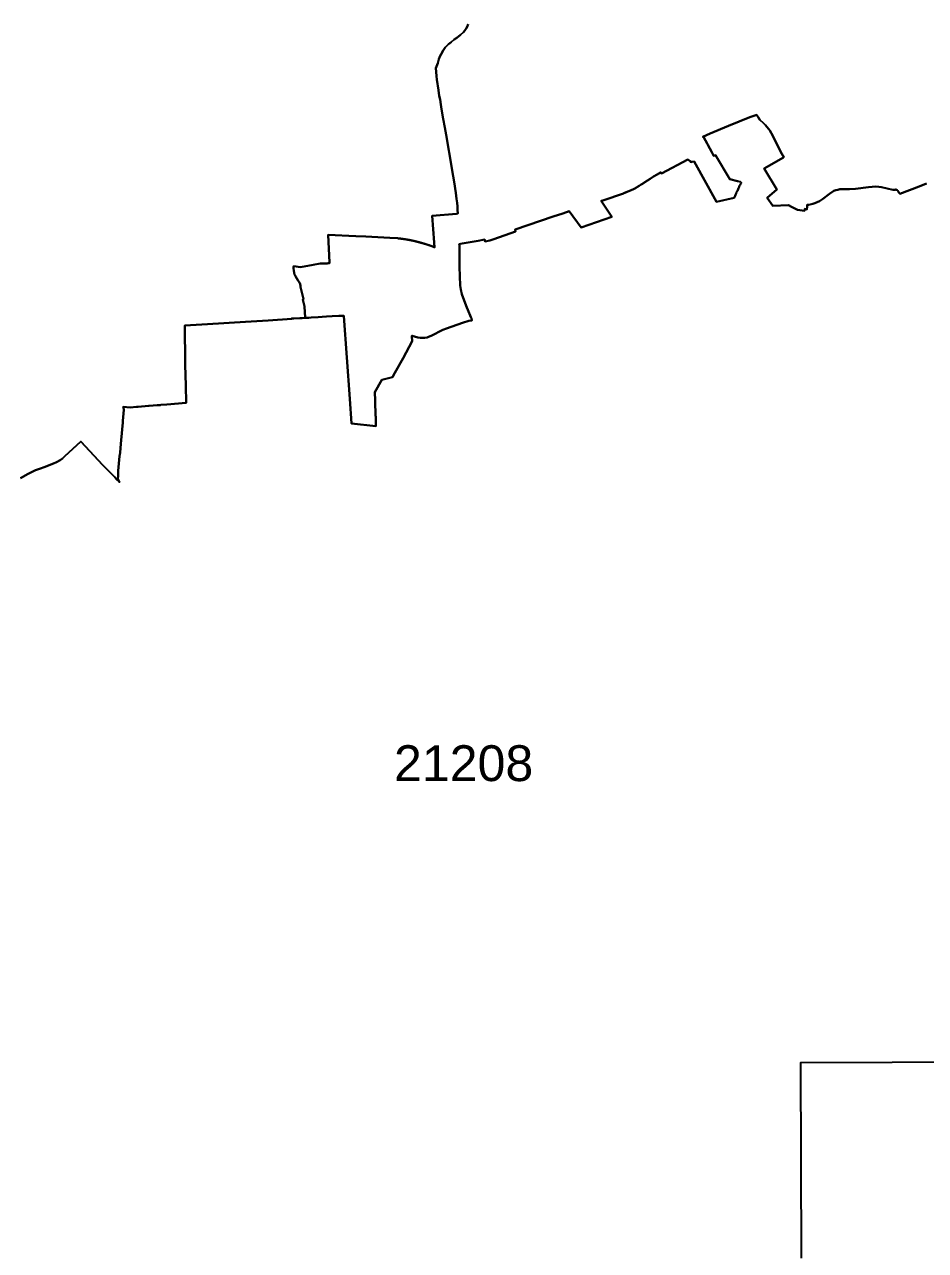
# Model space of a CAD drawing. Header units: inches. Extents: x 1341578 to 1502124, y 557203 to 748561.
# Drawn here: x 1382412 to 1395814, y 618397 to 636633 of the extents above; entities that cross this region are included whole.
import ezdxf
from ezdxf.enums import TextEntityAlignment as Align

# ---------------------------------------------------------------- set-up
doc = ezdxf.new("R2010")
doc.units = ezdxf.units.IN
doc.header["$MEASUREMENT"] = 0
doc.layers.add('Zipcode', color=7, linetype='Continuous')
doc.layers.add('ZipcodeAnno', color=7, linetype='Continuous')
doc.styles.add('Arial', font='arial.ttf')

msp = doc.modelspace()

# ---------------------------------------------------------------- linework, layer by layer
at = {"layer": 'Zipcode'}
for points in [[(1389013, 636636), (1388998, 636601), (1388982, 636573), (1388961, 636544), (1388941, 636521), (1388897, 636479), (1388842, 636435), (1388803, 636409), (1388758, 636370), (1388717, 636340), (1388693, 636317), (1388670, 636290), (1388639, 636246), (1388609, 636194), (1388591, 636157), (1388576, 636116), (1388559, 636056), (1388530, 635984), (1388536, 635927), (1388539, 635866), (1388545, 635815), (1388571, 635659), (1388581, 635573), (1388594, 635517), (1388606, 635444), (1388615, 635376), (1388638, 635230), (1388663, 635099), (1388693, 634940), (1388720, 634782), (1388734, 634703), (1388775, 634464), (1388804, 634293), (1388828, 634129), (1388838, 634041), (1388846, 633981), (1388851, 633927), (1388855, 633875), (1388859, 633821), (1388838, 633819), (1388474, 633789), (1388505, 633393), (1388511, 633318), (1388509, 633319), (1388508, 633319), (1388507, 633320), (1388505, 633321), (1388503, 633322), (1388501, 633323), (1388500, 633323), (1388499, 633324), (1388497, 633325), (1388496, 633325), (1388495, 633326), (1388493, 633327), (1388492, 633327), (1388490, 633328), (1388489, 633329), (1388488, 633329), (1388487, 633329), (1388485, 633330), (1388483, 633331), (1388482, 633331), (1388480, 633332), (1388478, 633333), (1388476, 633334), (1388473, 633334), (1388472, 633335), (1388470, 633336), (1388468, 633336), (1388466, 633337), (1388464, 633338), (1388462, 633339), (1388460, 633339), (1388458, 633340), (1388456, 633341), (1388454, 633342), (1388452, 633342), (1388450, 633343), (1388448, 633344), (1388446, 633344), (1388445, 633345), (1388443, 633346), (1388440, 633346), (1388438, 633347), (1388437, 633348), (1388435, 633348), (1388434, 633349), (1388432, 633349), (1388431, 633350), (1388429, 633350), (1388427, 633351), (1388426, 633351), (1388424, 633352), (1388422, 633353), (1388420, 633353), (1388418, 633354), (1388416, 633355), (1388415, 633355), (1388412, 633356), (1388411, 633356), (1388409, 633357), (1388407, 633358), (1388405, 633358), (1388403, 633359), (1388401, 633360), (1388399, 633360), (1388398, 633361), (1388396, 633361), (1388394, 633362), (1388392, 633363), (1388391, 633363), (1388388, 633364), (1388386, 633364), (1388385, 633365), (1388383, 633365), (1388382, 633366), (1388380, 633366), (1388378, 633367), (1388376, 633368), (1388375, 633368), (1388373, 633369), (1388371, 633369), (1388370, 633370), (1388368, 633370), (1388367, 633371), (1388364, 633371), (1388362, 633372), (1388360, 633373), (1388358, 633373), (1388357, 633374), (1388355, 633374), (1388353, 633375), (1388351, 633375), (1388349, 633376), (1388347, 633377), (1388344, 633377), (1388343, 633378), (1388341, 633378), (1388339, 633379), (1388338, 633379), (1388336, 633380), (1388334, 633380), (1388332, 633381), (1388330, 633382), (1388328, 633382), (1388326, 633383), (1388324, 633383), (1388322, 633384), (1388321, 633384), (1388319, 633385), (1388317, 633385), (1388315, 633386), (1388313, 633386), (1388311, 633387), (1388309, 633388), (1388307, 633388), (1388305, 633388), (1388303, 633389), (1388302, 633389), (1388300, 633390), (1388298, 633390), (1388297, 633391), (1388295, 633391), (1388293, 633392), (1388291, 633392), (1388289, 633393), (1388286, 633394), (1388284, 633394), (1388283, 633395), (1388281, 633395), (1388280, 633395), (1388278, 633396), (1388276, 633396), (1388275, 633397), (1388273, 633397), (1388271, 633398), (1388268, 633398), (1388266, 633399), (1388264, 633399), (1388262, 633400), (1388260, 633400), (1388258, 633401), (1388257, 633401), (1388255, 633402), (1388254, 633402), (1388251, 633403), (1388249, 633403), (1388248, 633404), (1388246, 633404), (1388244, 633404), (1388242, 633405), (1388240, 633405), (1388239, 633406), (1388237, 633406), (1388234, 633407), (1388232, 633407), (1388230, 633408), (1388228, 633408), (1388226, 633409), (1388224, 633409), (1388223, 633410), (1388221, 633410), (1388219, 633410), (1388218, 633411), (1388216, 633411), (1388214, 633411), (1388212, 633412), (1388211, 633412), (1388209, 633413), (1388207, 633413), (1388206, 633413), (1388203, 633414), (1388201, 633414), (1388199, 633415), (1388197, 633415), (1388195, 633416), (1388194, 633416), (1388192, 633416), (1388191, 633417), (1388188, 633417), (1388186, 633418), (1388185, 633418), (1388183, 633418), (1388181, 633419), (1388179, 633419), (1388178, 633419), (1388176, 633420), (1388174, 633420), (1388172, 633421), (1388170, 633421), (1388169, 633421), (1388167, 633422), (1388165, 633422), (1388163, 633422), (1388162, 633423), (1388160, 633423), (1388158, 633423), (1388156, 633424), (1388154, 633424), (1388152, 633425), (1388150, 633425), (1388148, 633426), (1388146, 633426), (1388144, 633426), (1388142, 633427), (1388141, 633427), (1388139, 633427), (1388137, 633428), (1388135, 633428), (1388134, 633428), (1388131, 633429), (1388130, 633429), (1388128, 633429), (1388127, 633430), (1388125, 633430), (1388123, 633430), (1388121, 633431), (1388119, 633431), (1388116, 633431), (1388114, 633432), (1388113, 633432), (1388111, 633432), (1388109, 633433), (1388107, 633433), (1388104, 633433), (1388102, 633434), (1388100, 633434), (1388098, 633435), (1388096, 633435), (1388094, 633435), (1388092, 633436), (1388089, 633436), (1388087, 633436), (1388086, 633437), (1388084, 633437), (1388082, 633437), (1388080, 633438), (1388078, 633438), (1388076, 633438), (1388074, 633438), (1388073, 633439), (1388071, 633439), (1388069, 633439), (1388068, 633440), (1388066, 633440), (1388064, 633440), (1388062, 633440), (1388060, 633441), (1388058, 633441), (1388056, 633441), (1388054, 633442), (1388051, 633442), (1388049, 633442), (1388047, 633443), (1388045, 633443), (1388043, 633443), (1388041, 633444), (1388038, 633444), (1388036, 633444), (1388035, 633444), (1388033, 633445), (1388031, 633445), (1388029, 633445), (1388026, 633445), (1388024, 633446), (1388022, 633446), (1388020, 633446), (1388019, 633446), (1388017, 633447), (1388015, 633447), (1388013, 633447), (1388011, 633447), (1388009, 633448), (1388007, 633448), (1388005, 633448), (1388003, 633449), (1388000, 633449), (1387998, 633449), (1387996, 633449), (1387994, 633450), (1387992, 633450), (1387991, 633450), (1387988, 633450), (1387986, 633450), (1387984, 633451), (1387982, 633451), (1387981, 633451), (1387979, 633451), (1387977, 633452), (1387975, 633452), (1387973, 633452), (1387971, 633452), (1387969, 633452), (1387967, 633453), (1387964, 633453), (1387962, 633453), (1387960, 633453), (1387847, 633459), (1387491, 633478), (1387342, 633486), (1386927, 633507), (1386951, 633095), (1386951, 633085), (1386950, 633085), (1386949, 633085), (1386948, 633085), (1386947, 633084), (1386946, 633084), (1386945, 633084), (1386944, 633084), (1386943, 633084), (1386942, 633084), (1386941, 633083), (1386940, 633083), (1386939, 633083), (1386938, 633083), (1386937, 633083), (1386936, 633083), (1386936, 633082), (1386935, 633082), (1386934, 633082), (1386933, 633082), (1386932, 633082), (1386931, 633082), (1386930, 633082), (1386929, 633081), (1386928, 633081), (1386927, 633081), (1386926, 633081), (1386925, 633081), (1386924, 633081), (1386923, 633081), (1386922, 633081), (1386921, 633080), (1386920, 633080), (1386919, 633080), (1386918, 633080), (1386917, 633080), (1386916, 633080), (1386915, 633080), (1386914, 633080), (1386913, 633080), (1386912, 633079), (1386911, 633079), (1386910, 633079), (1386909, 633079), (1386908, 633079), (1386907, 633079), (1386906, 633079), (1386905, 633079), (1386904, 633079), (1386903, 633079), (1386902, 633079), (1386901, 633078), (1386900, 633078), (1386899, 633078), (1386898, 633078), (1386897, 633078), (1386896, 633078), (1386895, 633078), (1386894, 633078), (1386893, 633078), (1386892, 633078), (1386891, 633078), (1386890, 633078), (1386889, 633078), (1386888, 633078), (1386887, 633078), (1386886, 633078), (1386885, 633078), (1386884, 633077), (1386883, 633077), (1386882, 633077), (1386881, 633077), (1386880, 633077), (1386879, 633077), (1386878, 633077), (1386877, 633077), (1386876, 633077), (1386875, 633077), (1386874, 633077), (1386873, 633077), (1386872, 633077), (1386871, 633077), (1386870, 633077), (1386869, 633077), (1386868, 633077), (1386867, 633077), (1386866, 633077), (1386865, 633077), (1386864, 633077), (1386863, 633077), (1386862, 633077), (1386861, 633077), (1386860, 633077), (1386859, 633077), (1386858, 633077), (1386857, 633077), (1386856, 633077), (1386855, 633077), (1386854, 633077), (1386853, 633077), (1386852, 633077), (1386851, 633077), (1386850, 633077), (1386849, 633077), (1386848, 633077), (1386847, 633077), (1386846, 633077), (1386845, 633077), (1386844, 633078), (1386843, 633078), (1386842, 633078), (1386841, 633078), (1386841, 633078), (1386840, 633078), (1386839, 633078), (1386838, 633078), (1386837, 633078), (1386836, 633078), (1386835, 633078), (1386834, 633078), (1386833, 633078), (1386832, 633078), (1386831, 633078), (1386830, 633078), (1386829, 633078), (1386828, 633079), (1386827, 633079), (1386826, 633079), (1386825, 633079), (1386824, 633079), (1386823, 633079), (1386822, 633079), (1386821, 633079), (1386820, 633079), (1386819, 633079), (1386818, 633079), (1386817, 633080), (1386816, 633080), (1386815, 633080), (1386814, 633080), (1386813, 633080), (1386812, 633080), (1386811, 633080), (1386707, 633059), (1386519, 633023), (1386417, 633040), (1386414, 633023), (1386414, 633004), (1386418, 632976), (1386425, 632939), (1386429, 632916), (1386437, 632900), (1386449, 632881), (1386478, 632831), (1386508, 632784), (1386516, 632751), (1386520, 632732), (1386562, 632550), (1386550, 632543), (1386577, 632440), (1386586, 632274), (1386586, 632269), (1386541, 632266), (1386509, 632263), (1386420, 632260), (1386385, 632258), (1386390, 632253), (1386038, 632230), (1385700, 632210), (1385136, 632177), (1384797, 632157), (1384798, 632090), (1384799, 631986), (1384799, 631965), (1384801, 631789), (1384804, 631573), (1384812, 631264), (1384816, 631004), (1384527, 630981), (1384440, 630974), (1384435, 630973), (1384418, 630972), (1384390, 630970), (1384386, 630969), (1384269, 630960), (1384255, 630959), (1384103, 630946), (1384077, 630944), (1383983, 630936), (1383882, 630946), (1383885, 630934), (1383888, 630903), (1383885, 630846), (1383877, 630739), (1383875, 630715), (1383851, 630452), (1383841, 630337), (1383833, 630264), (1383825, 630213), (1383804, 629995), (1383803, 629916), (1383801, 629875), (1383807, 629860), (1383824, 629827), (1383818, 629834), (1383782, 629871), (1383755, 629899), (1383731, 629924), (1383701, 629953), (1383680, 629975), (1383643, 630013), (1383579, 630078), (1383251, 630432), (1383013, 630210), (1382991, 630192), (1382975, 630179), (1382941, 630154), (1382888, 630124), (1382843, 630103), (1382703, 630049), (1382650, 630031), (1382578, 630002), (1382547, 629990), (1382468, 629952), (1382351, 629885)], [(1395831, 634267), (1395722, 634226), (1395432, 634116), (1395427, 634122), (1395426, 634123), (1395425, 634124), (1395425, 634125), (1395424, 634126), (1395423, 634127), (1395422, 634128), (1395422, 634129), (1395421, 634130), (1395420, 634131), (1395419, 634132), (1395419, 634133), (1395418, 634134), (1395418, 634135), (1395417, 634135), (1395417, 634136), (1395416, 634137), (1395415, 634138), (1395415, 634139), (1395414, 634141), (1395414, 634142), (1395413, 634143), (1395412, 634144), (1395412, 634145), (1395411, 634146), (1395411, 634147), (1395410, 634148), (1395409, 634149), (1395409, 634150), (1395408, 634152), (1395407, 634153), (1395407, 634153), (1395407, 634154), (1395407, 634154), (1395406, 634156), (1395405, 634157), (1395405, 634158), (1395404, 634159), (1395403, 634160), (1395402, 634161), (1395401, 634162), (1395400, 634163), (1395399, 634165), (1395398, 634165), (1395397, 634166), (1395396, 634167), (1395395, 634168), (1395393, 634169), (1395392, 634170), (1395391, 634171), (1395389, 634172), (1395388, 634173), (1395386, 634173), (1395385, 634174), (1395384, 634175), (1395383, 634175), (1395382, 634176), (1395380, 634176), (1395379, 634176), (1395378, 634177), (1395376, 634177), (1395375, 634177), (1395373, 634178), (1395372, 634178), (1395371, 634178), (1395369, 634178), (1395370, 634172), (1395328, 634173), (1395161, 634212), (1395118, 634219), (1395075, 634222), (1394968, 634214), (1394773, 634189), (1394683, 634184), (1394583, 634186), (1394539, 634182), (1394509, 634176), (1394482, 634169), (1394451, 634157), (1394384, 634115), (1394281, 634035), (1394237, 634007), (1394202, 633990), (1394170, 633976), (1394141, 633964), (1394121, 633960), (1394098, 633956), (1394077, 633953), (1394052, 633952), (1394053, 633921), (1394048, 633884), (1394037, 633886), (1394019, 633889), (1394019, 633888), (1394019, 633888), (1394019, 633887), (1394019, 633886), (1394019, 633885), (1394019, 633885), (1394019, 633885), (1394019, 633884), (1394019, 633883), (1394019, 633883), (1394019, 633882), (1394019, 633882), (1394019, 633881), (1394018, 633880), (1394018, 633880), (1394018, 633879), (1394018, 633878), (1394018, 633878), (1394018, 633877), (1394018, 633877), (1394018, 633876), (1394018, 633875), (1394018, 633875), (1394018, 633874), (1394018, 633874), (1394018, 633873), (1394018, 633872), (1394018, 633872), (1394018, 633871), (1394017, 633870), (1394017, 633870), (1394017, 633870), (1394017, 633869), (1394017, 633868), (1394017, 633868), (1394017, 633867), (1394017, 633866), (1394017, 633866), (1394017, 633865), (1394017, 633864), (1394017, 633864), (1394017, 633863), (1394017, 633863), (1394017, 633862), (1394016, 633862), (1394016, 633860), (1393909, 633877), (1393832, 633914), (1393823, 633923), (1393776, 633946), (1393543, 633938), (1393459, 634056), (1393602, 634181), (1393416, 634489), (1393700, 634653), (1393707, 634658), (1393665, 634733), (1393542, 634975), (1393497, 635055), (1393483, 635076), (1393454, 635113), (1393433, 635137), (1393404, 635165), (1393352, 635217), (1393324, 635253), (1393313, 635269), (1393303, 635290), (1393276, 635281), (1393201, 635254), (1392882, 635125), (1392613, 635013), (1392501, 634964), (1392517, 634954), (1392565, 634863), (1392576, 634843), (1392576, 634842), (1392604, 634790), (1392634, 634732), (1392644, 634714), (1392660, 634684), (1392662, 634678), (1392689, 634689), (1392902, 634332), (1393020, 634304), (1393062, 634295), (1393076, 634278), (1393073, 634275), (1393065, 634264), (1393062, 634258), (1393057, 634250), (1393050, 634237), (1393049, 634236), (1393045, 634225), (1393042, 634216), (1393041, 634213), (1393035, 634198), (1393029, 634183), (1393021, 634168), (1393013, 634153), (1393005, 634138), (1392997, 634122), (1392991, 634111), (1392986, 634100), (1392982, 634086), (1392979, 634073), (1392978, 634068), (1392974, 634064), (1392968, 634057), (1392704, 633994), (1392374, 634595), (1392339, 634589), (1392326, 634586), (1392312, 634599), (1392281, 634627), (1391886, 634418), (1391885, 634418), (1391879, 634433), (1391874, 634430), (1391821, 634401), (1391768, 634370), (1391717, 634338), (1391678, 634313), (1391594, 634256), (1391585, 634251), (1391557, 634232), (1391490, 634196), (1391460, 634180), (1391459, 634179), (1391458, 634179), (1391456, 634178), (1391455, 634178), (1391454, 634177), (1391452, 634176), (1391450, 634175), (1391449, 634175), (1391448, 634174), (1391446, 634174), (1391444, 634173), (1391443, 634172), (1391442, 634172), (1391440, 634171), (1391438, 634170), (1391437, 634169), (1391436, 634169), (1391434, 634168), (1391433, 634168), (1391431, 634167), (1391430, 634166), (1391428, 634166), (1391427, 634165), (1391425, 634164), (1391424, 634164), (1391422, 634163), (1391420, 634162), (1391419, 634162), (1391417, 634161), (1391416, 634160), (1391414, 634160), (1391412, 634159), (1391410, 634158), (1391409, 634157), (1391407, 634157), (1391406, 634156), (1391404, 634155), (1391403, 634155), (1391401, 634154), (1391399, 634153), (1391397, 634153), (1391396, 634152), (1391394, 634151), (1391392, 634150), (1391390, 634150), (1391389, 634149), (1391388, 634149), (1391386, 634148), (1391384, 634147), (1391382, 634146), (1391381, 634146), (1391380, 634145), (1391378, 634145), (1391376, 634144), (1391375, 634143), (1391373, 634143), (1391372, 634142), (1391370, 634141), (1391368, 634141), (1391367, 634140), (1391365, 634139), (1391363, 634139), (1391361, 634138), (1391360, 634137), (1391358, 634137), (1391357, 634136), (1391356, 634136), (1391354, 634135), (1391352, 634134), (1391351, 634134), (1391350, 634133), (1391349, 634133), (1391347, 634132), (1391346, 634132), (1391345, 634131), (1391343, 634131), (1391341, 634130), (1391339, 634129), (1391338, 634129), (1391337, 634128), (1391335, 634128), (1391334, 634127), (1391332, 634127), (1391330, 634126), (1391329, 634125), (1391327, 634125), (1391326, 634124), (1391324, 634124), (1391323, 634123), (1391321, 634123), (1391320, 634122), (1391016, 634015), (1391014, 634015), (1391012, 634014), (1391011, 634014), (1391009, 634013), (1391007, 634012), (1391005, 634012), (1391003, 634011), (1391001, 634011), (1390999, 634010), (1390997, 634009), (1390996, 634009), (1390994, 634009), (1390993, 634008), (1390992, 634008), (1391148, 633771), (1390692, 633613), (1390513, 633855), (1390418, 633823), (1390278, 633776), (1389710, 633583), (1389718, 633552), (1389394, 633439), (1389332, 633418), (1389266, 633405), (1389257, 633433), (1389159, 633416), (1388920, 633374), (1388900, 633371), (1388880, 633367), (1388881, 633345), (1388882, 633316), (1388881, 633270), (1388885, 633029), (1388894, 632751), (1388902, 632692), (1388918, 632622), (1388936, 632566), (1388990, 632425), (1389006, 632391), (1389050, 632282), (1389059, 632263), (1389066, 632232), (1389020, 632223), (1388926, 632195), (1388688, 632111), (1388636, 632090), (1388460, 632004), (1388424, 631988), (1388400, 631980), (1388365, 631973), (1388334, 631971), (1388300, 631973), (1388263, 631979), (1388215, 631993), (1388178, 632001), (1388172, 632002), (1388173, 631995), (1388179, 631921), (1388043, 631672), (1387923, 631453), (1387884, 631386), (1387727, 631349), (1387624, 631163), (1387628, 631040), (1387635, 630808), (1387636, 630805), (1387640, 630660), (1387274, 630700), (1387250, 631065), (1387164, 632294), (1387164, 632300), (1387149, 632301), (1387086, 632300), (1386988, 632293), (1386903, 632291), (1386840, 632287), (1386781, 632282), (1386675, 632275), (1386642, 632272), (1386590, 632269), (1386586, 632269), (1386586, 632269), (1386586, 632274), (1386577, 632440), (1386550, 632543), (1386562, 632550), (1386520, 632732), (1386516, 632751), (1386508, 632784), (1386478, 632831), (1386449, 632881), (1386437, 632900), (1386429, 632916), (1386425, 632939), (1386418, 632976), (1386414, 633004), (1386414, 633023), (1386417, 633040), (1386519, 633023), (1386707, 633059), (1386811, 633080), (1386812, 633080), (1386813, 633080), (1386814, 633080), (1386815, 633080), (1386816, 633080), (1386817, 633080), (1386818, 633079), (1386819, 633079), (1386820, 633079), (1386821, 633079), (1386822, 633079), (1386823, 633079), (1386824, 633079), (1386825, 633079), (1386826, 633079), (1386827, 633079), (1386828, 633079), (1386829, 633078), (1386830, 633078), (1386831, 633078), (1386832, 633078), (1386833, 633078), (1386834, 633078), (1386835, 633078), (1386836, 633078), (1386837, 633078), (1386838, 633078), (1386839, 633078), (1386840, 633078), (1386841, 633078), (1386841, 633078), (1386842, 633078), (1386843, 633078), (1386844, 633078), (1386845, 633077), (1386846, 633077), (1386847, 633077), (1386848, 633077), (1386849, 633077), (1386850, 633077), (1386851, 633077), (1386852, 633077), (1386853, 633077), (1386854, 633077), (1386855, 633077), (1386856, 633077), (1386857, 633077), (1386858, 633077), (1386859, 633077), (1386860, 633077), (1386861, 633077), (1386862, 633077), (1386863, 633077), (1386864, 633077), (1386865, 633077), (1386866, 633077), (1386867, 633077), (1386868, 633077), (1386869, 633077), (1386870, 633077), (1386871, 633077), (1386872, 633077), (1386873, 633077), (1386874, 633077), (1386875, 633077), (1386876, 633077), (1386877, 633077), (1386878, 633077), (1386879, 633077), (1386880, 633077), (1386881, 633077), (1386882, 633077), (1386883, 633077), (1386884, 633077), (1386885, 633078), (1386886, 633078), (1386887, 633078), (1386888, 633078), (1386889, 633078), (1386890, 633078), (1386891, 633078), (1386892, 633078), (1386893, 633078), (1386894, 633078), (1386895, 633078), (1386896, 633078), (1386897, 633078), (1386898, 633078), (1386899, 633078), (1386900, 633078), (1386901, 633078), (1386902, 633079), (1386903, 633079), (1386904, 633079), (1386905, 633079), (1386906, 633079), (1386907, 633079), (1386908, 633079), (1386909, 633079), (1386910, 633079), (1386911, 633079), (1386912, 633079), (1386913, 633080), (1386914, 633080), (1386915, 633080), (1386916, 633080), (1386917, 633080), (1386918, 633080), (1386919, 633080), (1386920, 633080), (1386921, 633080), (1386922, 633081), (1386923, 633081), (1386924, 633081), (1386925, 633081), (1386926, 633081), (1386927, 633081), (1386928, 633081), (1386929, 633081), (1386930, 633082), (1386931, 633082), (1386932, 633082), (1386933, 633082), (1386934, 633082), (1386935, 633082), (1386936, 633082), (1386936, 633083), (1386937, 633083), (1386938, 633083), (1386939, 633083), (1386940, 633083), (1386941, 633083), (1386942, 633084), (1386943, 633084), (1386944, 633084), (1386945, 633084), (1386946, 633084), (1386947, 633084), (1386948, 633085), (1386949, 633085), (1386950, 633085), (1386951, 633085), (1386951, 633095), (1386927, 633507), (1387342, 633486), (1387491, 633478), (1387847, 633459), (1387960, 633453), (1387962, 633453), (1387964, 633453), (1387967, 633453), (1387969, 633452), (1387971, 633452), (1387973, 633452), (1387975, 633452), (1387977, 633452), (1387979, 633451), (1387981, 633451), (1387982, 633451), (1387984, 633451), (1387986, 633450), (1387988, 633450), (1387991, 633450), (1387992, 633450), (1387994, 633450), (1387996, 633449), (1387998, 633449), (1388000, 633449), (1388003, 633449), (1388005, 633448), (1388007, 633448), (1388009, 633448), (1388011, 633447), (1388013, 633447), (1388015, 633447), (1388017, 633447), (1388019, 633446), (1388020, 633446), (1388022, 633446), (1388024, 633446), (1388026, 633445), (1388029, 633445), (1388031, 633445), (1388033, 633445), (1388035, 633444), (1388036, 633444), (1388038, 633444), (1388041, 633444), (1388043, 633443), (1388045, 633443), (1388047, 633443), (1388049, 633442), (1388051, 633442), (1388054, 633442), (1388056, 633441), (1388058, 633441), (1388060, 633441), (1388062, 633440), (1388064, 633440), (1388066, 633440), (1388068, 633440), (1388069, 633439), (1388071, 633439), (1388073, 633439), (1388074, 633438), (1388076, 633438), (1388078, 633438), (1388080, 633438), (1388082, 633437), (1388084, 633437), (1388086, 633437), (1388087, 633436), (1388089, 633436), (1388092, 633436), (1388094, 633435), (1388096, 633435), (1388098, 633435), (1388100, 633434), (1388102, 633434), (1388104, 633433), (1388107, 633433), (1388109, 633433), (1388111, 633432), (1388113, 633432), (1388114, 633432), (1388116, 633431), (1388119, 633431), (1388121, 633431), (1388123, 633430), (1388125, 633430), (1388127, 633430), (1388128, 633429), (1388130, 633429), (1388131, 633429), (1388134, 633428), (1388135, 633428), (1388137, 633428), (1388139, 633427), (1388141, 633427), (1388142, 633427), (1388144, 633426), (1388146, 633426), (1388148, 633426), (1388150, 633425), (1388152, 633425), (1388154, 633424), (1388156, 633424), (1388158, 633423), (1388160, 633423), (1388162, 633423), (1388163, 633422), (1388165, 633422), (1388167, 633422), (1388169, 633421), (1388170, 633421), (1388172, 633421), (1388174, 633420), (1388176, 633420), (1388178, 633419), (1388179, 633419), (1388181, 633419), (1388183, 633418), (1388185, 633418), (1388186, 633418), (1388188, 633417), (1388191, 633417), (1388192, 633416), (1388194, 633416), (1388195, 633416), (1388197, 633415), (1388199, 633415), (1388201, 633414), (1388203, 633414), (1388206, 633413), (1388207, 633413), (1388209, 633413), (1388211, 633412), (1388212, 633412), (1388214, 633411), (1388216, 633411), (1388218, 633411), (1388219, 633410), (1388221, 633410), (1388223, 633410), (1388224, 633409), (1388226, 633409), (1388228, 633408), (1388230, 633408), (1388232, 633407), (1388234, 633407), (1388237, 633406), (1388239, 633406), (1388240, 633405), (1388242, 633405), (1388244, 633404), (1388246, 633404), (1388248, 633404), (1388249, 633403), (1388251, 633403), (1388254, 633402), (1388255, 633402), (1388257, 633401), (1388258, 633401), (1388260, 633400), (1388262, 633400), (1388264, 633399), (1388266, 633399), (1388268, 633398), (1388271, 633398), (1388273, 633397), (1388275, 633397), (1388276, 633396), (1388278, 633396), (1388280, 633395), (1388281, 633395), (1388283, 633395), (1388284, 633394), (1388286, 633394), (1388289, 633393), (1388291, 633392), (1388293, 633392), (1388295, 633391), (1388297, 633391), (1388298, 633390), (1388300, 633390), (1388302, 633389), (1388303, 633389), (1388305, 633388), (1388307, 633388), (1388309, 633388), (1388311, 633387), (1388313, 633386), (1388315, 633386), (1388317, 633385), (1388319, 633385), (1388321, 633384), (1388322, 633384), (1388324, 633383), (1388326, 633383), (1388328, 633382), (1388330, 633382), (1388332, 633381), (1388334, 633380), (1388336, 633380), (1388338, 633379), (1388339, 633379), (1388341, 633378), (1388343, 633378), (1388344, 633377), (1388347, 633377), (1388349, 633376), (1388351, 633375), (1388353, 633375), (1388355, 633374), (1388357, 633374), (1388358, 633373), (1388360, 633373), (1388362, 633372), (1388364, 633371), (1388367, 633371), (1388368, 633370), (1388370, 633370), (1388371, 633369), (1388373, 633369), (1388375, 633368), (1388376, 633368), (1388378, 633367), (1388380, 633366), (1388382, 633366), (1388383, 633365), (1388385, 633365), (1388386, 633364), (1388388, 633364), (1388391, 633363), (1388392, 633363), (1388394, 633362), (1388396, 633361), (1388398, 633361), (1388399, 633360), (1388401, 633360), (1388403, 633359), (1388405, 633358), (1388407, 633358), (1388409, 633357), (1388411, 633356), (1388412, 633356), (1388415, 633355), (1388416, 633355), (1388418, 633354), (1388420, 633353), (1388422, 633353), (1388424, 633352), (1388426, 633351), (1388427, 633351), (1388429, 633350), (1388431, 633350), (1388432, 633349), (1388434, 633349), (1388435, 633348), (1388437, 633348), (1388438, 633347), (1388440, 633346), (1388443, 633346), (1388445, 633345), (1388446, 633344), (1388448, 633344), (1388450, 633343), (1388452, 633342), (1388454, 633342), (1388456, 633341), (1388458, 633340), (1388460, 633339), (1388462, 633339), (1388464, 633338), (1388466, 633337), (1388468, 633336), (1388470, 633336), (1388472, 633335), (1388473, 633334), (1388476, 633334), (1388478, 633333), (1388480, 633332), (1388482, 633331), (1388483, 633331), (1388485, 633330), (1388487, 633329), (1388488, 633329), (1388489, 633329), (1388490, 633328), (1388492, 633327), (1388493, 633327), (1388495, 633326), (1388496, 633325), (1388497, 633325), (1388499, 633324), (1388500, 633323), (1388501, 633323), (1388503, 633322), (1388505, 633321), (1388507, 633320), (1388508, 633319), (1388509, 633319), (1388511, 633318), (1388505, 633393), (1388474, 633789), (1388838, 633819), (1388859, 633821), (1388855, 633875), (1388851, 633927), (1388846, 633981), (1388838, 634041), (1388828, 634129), (1388804, 634293), (1388775, 634464), (1388734, 634703), (1388720, 634782), (1388693, 634940), (1388663, 635099), (1388638, 635230), (1388615, 635376), (1388606, 635444), (1388594, 635517), (1388581, 635573), (1388571, 635659), (1388545, 635815), (1388539, 635866), (1388536, 635927), (1388530, 635984), (1388559, 636056), (1388576, 636116), (1388591, 636157), (1388609, 636194), (1388639, 636246), (1388670, 636290), (1388693, 636317), (1388717, 636340), (1388758, 636370), (1388803, 636409), (1388842, 636435), (1388897, 636479), (1388941, 636521), (1388961, 636544), (1388982, 636573), (1388998, 636601), (1389013, 636636)], [(1382351, 629885), (1382468, 629952), (1382547, 629990), (1382578, 630002), (1382650, 630031), (1382703, 630049), (1382843, 630103), (1382888, 630124), (1382941, 630154), (1382975, 630179), (1382991, 630192), (1383013, 630210), (1383251, 630432), (1383579, 630078), (1383643, 630013), (1383680, 629975), (1383701, 629953), (1383731, 629924), (1383755, 629899), (1383782, 629871), (1383818, 629834), (1383824, 629827), (1383807, 629860), (1383801, 629875), (1383803, 629916), (1383804, 629995), (1383825, 630213), (1383833, 630264), (1383841, 630337), (1383851, 630452), (1383875, 630715), (1383877, 630739), (1383885, 630846), (1383888, 630903), (1383885, 630934), (1383882, 630946), (1383983, 630936), (1384077, 630944), (1384103, 630946), (1384255, 630959), (1384269, 630960), (1384386, 630969), (1384390, 630970), (1384418, 630972), (1384435, 630973), (1384440, 630974), (1384527, 630981), (1384816, 631004), (1384812, 631264), (1384804, 631573), (1384801, 631789), (1384799, 631965), (1384799, 631986), (1384798, 632090), (1384797, 632157), (1385136, 632177), (1385700, 632210), (1386038, 632230), (1386390, 632253), (1386385, 632258), (1386420, 632260), (1386509, 632263), (1386541, 632266), (1386586, 632269), (1386586, 632269), (1386590, 632269), (1386642, 632272), (1386675, 632275), (1386781, 632282), (1386840, 632287), (1386903, 632291), (1386988, 632293), (1387086, 632300), (1387149, 632301), (1387164, 632300), (1387164, 632294), (1387250, 631065), (1387274, 630700), (1387640, 630660), (1387636, 630805), (1387635, 630808), (1387628, 631040), (1387624, 631163), (1387727, 631349), (1387884, 631386), (1387923, 631453), (1388043, 631672), (1388179, 631921), (1388173, 631995), (1388172, 632002), (1388178, 632001), (1388215, 631993), (1388263, 631979), (1388300, 631973), (1388334, 631971), (1388365, 631973), (1388400, 631980), (1388424, 631988), (1388460, 632004), (1388636, 632090), (1388688, 632111), (1388926, 632195), (1389020, 632223), (1389066, 632232), (1389059, 632263), (1389050, 632282), (1389006, 632391), (1388990, 632425), (1388936, 632566), (1388918, 632622), (1388902, 632692), (1388894, 632751), (1388885, 633029), (1388881, 633270), (1388882, 633316), (1388881, 633345), (1388880, 633367), (1388900, 633371), (1388920, 633374), (1389159, 633416), (1389257, 633433), (1389266, 633405), (1389332, 633418), (1389394, 633439), (1389718, 633552), (1389710, 633583), (1390278, 633776), (1390418, 633823), (1390513, 633855), (1390692, 633613), (1391148, 633771), (1390992, 634008), (1390993, 634008), (1390994, 634009), (1390996, 634009), (1390997, 634009), (1390999, 634010), (1391001, 634011), (1391003, 634011), (1391005, 634012), (1391007, 634012), (1391009, 634013), (1391011, 634014), (1391012, 634014), (1391014, 634015), (1391016, 634015), (1391320, 634122), (1391321, 634123), (1391323, 634123), (1391324, 634124), (1391326, 634124), (1391327, 634125), (1391329, 634125), (1391330, 634126), (1391332, 634127), (1391334, 634127), (1391335, 634128), (1391337, 634128), (1391338, 634129), (1391339, 634129), (1391341, 634130), (1391343, 634131), (1391345, 634131), (1391346, 634132), (1391347, 634132), (1391349, 634133), (1391350, 634133), (1391351, 634134), (1391352, 634134), (1391354, 634135), (1391356, 634136), (1391357, 634136), (1391358, 634137), (1391360, 634137), (1391361, 634138), (1391363, 634139), (1391365, 634139), (1391367, 634140), (1391368, 634141), (1391370, 634141), (1391372, 634142), (1391373, 634143), (1391375, 634143), (1391376, 634144), (1391378, 634145), (1391380, 634145), (1391381, 634146), (1391382, 634146), (1391384, 634147), (1391386, 634148), (1391388, 634149), (1391389, 634149), (1391390, 634150), (1391392, 634150), (1391394, 634151), (1391396, 634152), (1391397, 634153), (1391399, 634153), (1391401, 634154), (1391403, 634155), (1391404, 634155), (1391406, 634156), (1391407, 634157), (1391409, 634157), (1391410, 634158), (1391412, 634159), (1391414, 634160), (1391416, 634160), (1391417, 634161), (1391419, 634162), (1391420, 634162), (1391422, 634163), (1391424, 634164), (1391425, 634164), (1391427, 634165), (1391428, 634166), (1391430, 634166), (1391431, 634167), (1391433, 634168), (1391434, 634168), (1391436, 634169), (1391437, 634169), (1391438, 634170), (1391440, 634171), (1391442, 634172), (1391443, 634172), (1391444, 634173), (1391446, 634174), (1391448, 634174), (1391449, 634175), (1391450, 634175), (1391452, 634176), (1391454, 634177), (1391455, 634178), (1391456, 634178), (1391458, 634179), (1391459, 634179), (1391460, 634180), (1391490, 634196), (1391557, 634232), (1391585, 634251), (1391594, 634256), (1391678, 634313), (1391717, 634338), (1391768, 634370), (1391821, 634401), (1391874, 634430), (1391879, 634433), (1391885, 634418), (1391886, 634418), (1392281, 634627), (1392312, 634599), (1392326, 634586), (1392339, 634589), (1392374, 634595), (1392704, 633994), (1392968, 634057), (1392974, 634064), (1392978, 634068), (1392979, 634073), (1392982, 634086), (1392986, 634100), (1392991, 634111), (1392997, 634122), (1393005, 634138), (1393013, 634153), (1393021, 634168), (1393029, 634183), (1393035, 634198), (1393041, 634213), (1393042, 634216), (1393045, 634225), (1393049, 634236), (1393050, 634237), (1393057, 634250), (1393062, 634258), (1393065, 634264), (1393073, 634275), (1393076, 634278), (1393062, 634295), (1393020, 634304), (1392902, 634332), (1392689, 634689), (1392662, 634678), (1392660, 634684), (1392644, 634714), (1392634, 634732), (1392604, 634790), (1392576, 634842), (1392576, 634843), (1392565, 634863), (1392517, 634954), (1392501, 634964), (1392613, 635013), (1392882, 635125), (1393201, 635254), (1393276, 635281), (1393303, 635290), (1393313, 635269), (1393324, 635253), (1393352, 635217), (1393404, 635165), (1393433, 635137), (1393454, 635113), (1393483, 635076), (1393497, 635055), (1393542, 634975), (1393665, 634733), (1393707, 634658), (1393700, 634653), (1393416, 634489), (1393602, 634181), (1393459, 634056), (1393543, 633938), (1393776, 633946), (1393823, 633923), (1393832, 633914), (1393909, 633877), (1394016, 633860), (1394016, 633862), (1394017, 633862), (1394017, 633863), (1394017, 633863), (1394017, 633864), (1394017, 633864), (1394017, 633865), (1394017, 633866), (1394017, 633866), (1394017, 633867), (1394017, 633868), (1394017, 633868), (1394017, 633869), (1394017, 633870), (1394017, 633870), (1394017, 633870), (1394018, 633871), (1394018, 633872), (1394018, 633872), (1394018, 633873), (1394018, 633874), (1394018, 633874), (1394018, 633875), (1394018, 633875), (1394018, 633876), (1394018, 633877), (1394018, 633877), (1394018, 633878), (1394018, 633878), (1394018, 633879), (1394018, 633880), (1394018, 633880), (1394019, 633881), (1394019, 633882), (1394019, 633882), (1394019, 633883), (1394019, 633883), (1394019, 633884), (1394019, 633885), (1394019, 633885), (1394019, 633885), (1394019, 633886), (1394019, 633887), (1394019, 633888), (1394019, 633888), (1394019, 633889), (1394037, 633886), (1394048, 633884), (1394053, 633921), (1394052, 633952), (1394077, 633953), (1394098, 633956), (1394121, 633960), (1394141, 633964), (1394170, 633976), (1394202, 633990), (1394237, 634007), (1394281, 634035), (1394384, 634115), (1394451, 634157), (1394482, 634169), (1394509, 634176), (1394539, 634182), (1394583, 634186), (1394683, 634184), (1394773, 634189), (1394968, 634214), (1395075, 634222), (1395118, 634219), (1395161, 634212), (1395328, 634173), (1395370, 634172), (1395369, 634178), (1395371, 634178), (1395372, 634178), (1395373, 634178), (1395375, 634177), (1395376, 634177), (1395378, 634177), (1395379, 634176), (1395380, 634176), (1395382, 634176), (1395383, 634175), (1395384, 634175), (1395385, 634174), (1395386, 634173), (1395388, 634173), (1395389, 634172), (1395391, 634171), (1395392, 634170), (1395393, 634169), (1395395, 634168), (1395396, 634167), (1395397, 634166), (1395398, 634165), (1395399, 634165), (1395400, 634163), (1395401, 634162), (1395402, 634161), (1395403, 634160), (1395404, 634159), (1395405, 634158), (1395405, 634157), (1395406, 634156), (1395407, 634154), (1395407, 634154), (1395407, 634153), (1395407, 634153), (1395408, 634152), (1395409, 634150), (1395409, 634149), (1395410, 634148), (1395411, 634147), (1395411, 634146), (1395412, 634145), (1395412, 634144), (1395413, 634143), (1395414, 634142), (1395414, 634141), (1395415, 634139), (1395415, 634138), (1395416, 634137), (1395417, 634136), (1395417, 634135), (1395418, 634135), (1395418, 634134), (1395419, 634133), (1395419, 634132), (1395420, 634131), (1395421, 634130), (1395422, 634129), (1395422, 634128), (1395423, 634127), (1395424, 634126), (1395425, 634125), (1395425, 634124), (1395426, 634123), (1395427, 634122), (1395432, 634116), (1395722, 634226), (1395831, 634267)], [(1398045, 621205), (1393953, 621188), (1393965, 618282)]]:
    msp.add_lwpolyline(points, dxfattribs=at)

# ---------------------------------------------------------------- texts
at = {"layer": 'ZipcodeAnno', "color": 18, "style": 'Arial'}
msp.add_text('21208', height=533.3, dxfattribs=at).set_placement((1388944, 625219), align=Align.BOTTOM_CENTER)

doc.saveas('drawing.dxf')
